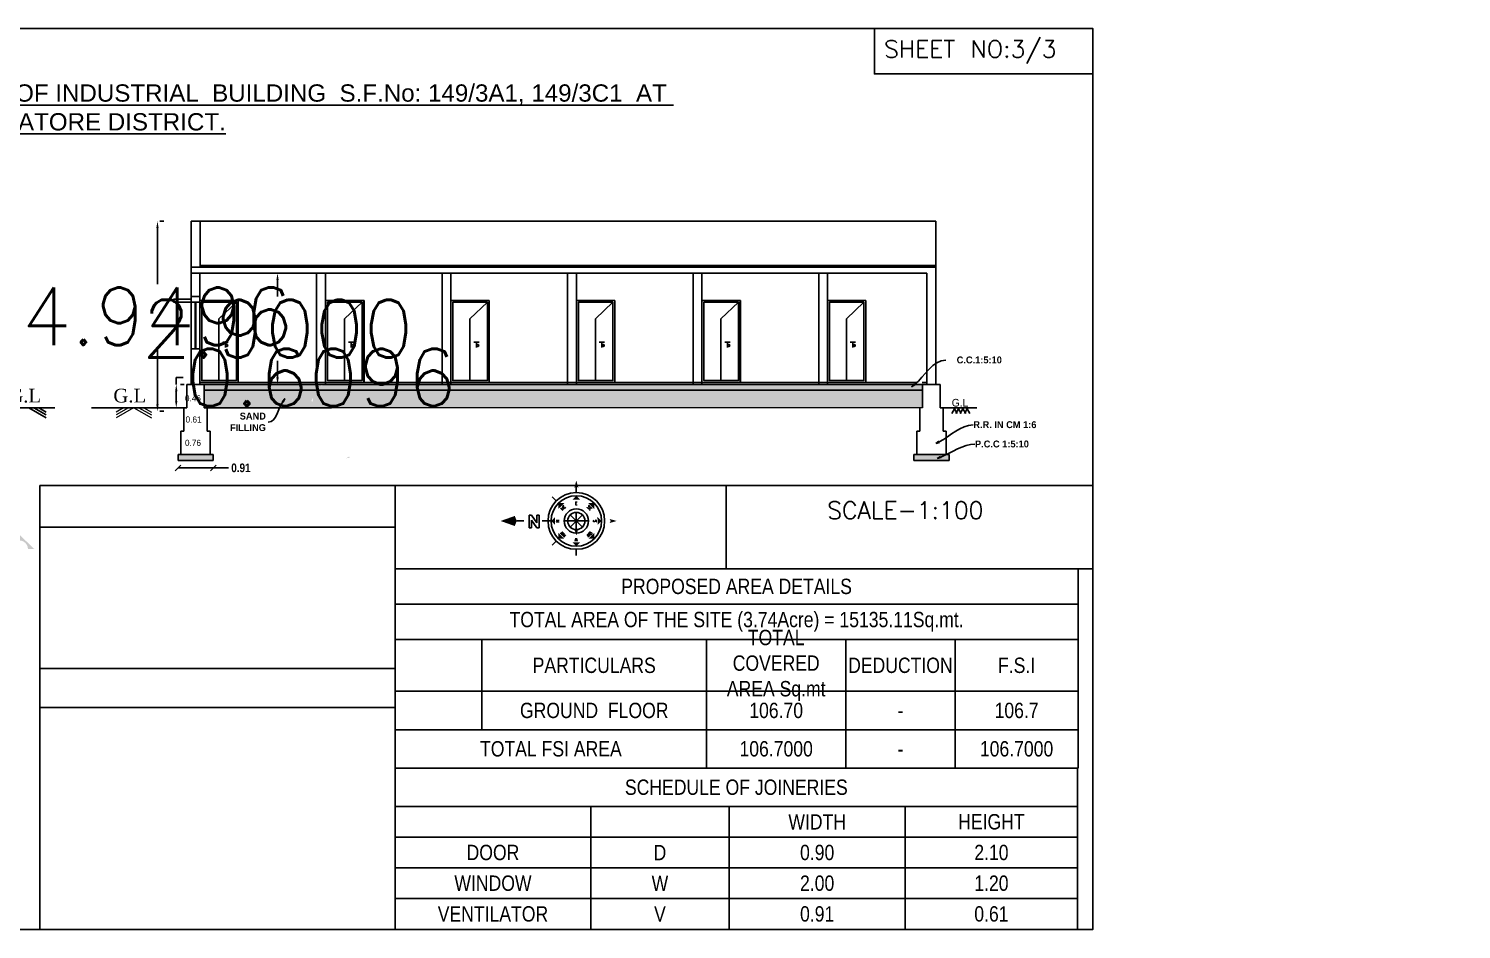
# Model space of a CAD drawing. Header units: metres. Extents: x 1422408 to 2637705, y 4160 to 80428.
# Drawn here: x 2267794.54 to 2267831.87, y 4240.27 to 4263.73 of the extents above; entities that cross this region are included whole.
import ezdxf
from ezdxf import colors
from ezdxf.entities.mleader import LeaderData, LeaderLine
from ezdxf.enums import TextEntityAlignment as Align
from ezdxf.math import Vec2, Vec3

# ---------------------------------------------------------------- set-up
doc = ezdxf.new("R2010")
doc.units = ezdxf.units.M
doc.header["$LTSCALE"] = 3.5
doc.header["$MEASUREMENT"] = 0
doc.linetypes.add('DOT2', pattern=[0.125, 0, -0.125])
doc.layers.get('0').update_dxf_attribs({"linetype": 'CONTINUOUS'})
doc.layers.get('DEFPOINTS').update_dxf_attribs({"linetype": 'CONTINUOUS'})
for name, color, linetype in [('BLK_2_FLR_0_REGULAR_ROOM', 4, 'CONTINUOUS'), ('BLK_2_HT_OF_BLDG', 5, 'CONTINUOUS'), ('BLK_2_PLINTH_HEIGHT', 7, 'CONTINUOUS')]:
    doc.layers.add(name, color=color, linetype=linetype)
doc.styles.add('civiltec', font='swissc.ttf', dxfattribs={"height": 0.23})
doc.styles.add('RomanS', font='romans.shx', dxfattribs={"width": 0.75})
doc.styles.get("Standard").update_dxf_attribs({"font": 'txt.shx', "height": 1.5})
doc.styles.add('sty', font='swissc.ttf', dxfattribs={"height": 10})
doc.styles.add('Stylus BT', font='stylu.ttf', dxfattribs={"height": 4})
doc.styles.add('sunahari', font='ARIALNB.TTF', dxfattribs={"height": 0.25})
doc.dimstyles.new('CIVIL Mt.', dxfattribs={"dimscale": 0, "dimtxt": 0.25, "dimasz": 0.15, "dimexe": 0.18, "dimexo": 0.0625, "dimgap": 0.1, "dimtad": 0, "dimzin": 0, "dimdsep": 46, "dimtxsty": 'sunahari', "dimblk": 'OBLIQUE', "dimcen": 0.09, "dimse1": 1, "dimse2": 1, "dimclrd": 253, "dimclrt": 4, "dimadec": 0, "dimazin": 0, "dimtfac": 1, "dimtofl": 0, "dimtmove": 1, "dimatfit": 3, "dimfxl": 0, "dimfrac": 2, "dimtolj": 1, "dimtzin": 0, "dimarcsym": 0})
doc.dimstyles.get("Standard").update_dxf_attribs({"dimtxt": 0.18, "dimasz": 0.18, "dimexe": 0.18, "dimexo": 0.0625, "dimgap": 0.09, "dimtad": 0, "dimtih": 1, "dimtoh": 1, "dimdec": 4, "dimzin": 0, "dimdsep": 46, "dimtxsty": 'Standard', "dimcen": 0.09, "dimadec": 0, "dimazin": 0, "dimtfac": 1, "dimtdec": 4, "dimtofl": 0, "dimtmove": 0, "dimatfit": 3, "dimfxl": 0, "dimtolj": 1, "dimtzin": 0, "dimarcsym": 0})

# ---------------------------------------------------------------- blocks, each defined once
blk = doc.blocks.new('*D663')
at = {"layer": 'BLK_2_HT_OF_BLDG', "color": 0, "linetype": 'DOT2', "lineweight": -2, "ltscale": 400}
for p, q in [((2267797.963, 4258.718), (2267798.08, 4258.718)), ((2267797.963, 4253.768), (2267798.08, 4253.768))]:
    blk.add_line(p, q, dxfattribs=at)
at = {"layer": 'BLK_2_HT_OF_BLDG', "color": 0, "linetype": 'Continuous', "lineweight": -2, "ltscale": 400}
for p, q in [((2267797.9, 4258.538), (2267797.9, 4257.083)), ((2267797.9, 4253.948), (2267797.9, 4255.403))]:
    blk.add_line(p, q, dxfattribs=at)
at = {"layer": 'BLK_2_HT_OF_BLDG', "color": 0, "ltscale": 400}
for points in [[(2267797.87, 4258.538), (2267797.93, 4258.538), (2267797.9, 4258.718)], [(2267797.87, 4253.948), (2267797.93, 4253.948), (2267797.9, 4253.768)]]:
    blk.add_solid(points, dxfattribs=at)
at = {"layer": 'DEFPOINTS', "color": 0, "ltscale": 400}
for p in [(2267797.9, 4258.718), (2267797.9, 4253.768, 0.081), (2267797.9, 4253.768)]:
    blk.add_point(p, dxfattribs=at)
at = {"layer": 'BLK_2_HT_OF_BLDG', "color": 0, "ltscale": 400, "insert": (2267797.9, 4256.243), "char_height": 1.5, "attachment_point": 5}
blk.add_mtext('\\A1;4.9496', dxfattribs=at)
blk = doc.blocks.new('_ClosedBlank')
at = {"color": 0, "linetype": 'ByBlock', "lineweight": -2}
for p, q in [((-1, 0.17), (0, 0)), ((-1, 0.17), (-1, -0.17)), ((0, 0), (-1, -0.17))]:
    blk.add_line(p, q, dxfattribs=at)
blk = doc.blocks.new('_Oblique')
at = {"color": 0, "linetype": 'ByBlock', "lineweight": -2}
blk.add_line((-0.5, -0.5), (0.5, 0.5), dxfattribs=at)
blk = doc.blocks.new('*D1066')
at = {"color": 253, "lineweight": -2, "ltscale": 0.25}
for p in [(2267798.437, 4252.293), (2267799.749, 4252.293)]:
    blk.add_line(p, (2267799.355, 4252.293), dxfattribs=at)
at = {"layer": 'DEFPOINTS', "color": 0, "ltscale": 0.25}
for p in [(2267798.437, 4252.489), (2267799.355, 4252.489), (2267799.355, 4252.293)]:
    blk.add_point(p, dxfattribs=at)
at = {"color": 253, "lineweight": -2, "ltscale": 0.25, "xscale": 0.15, "yscale": 0.15, "zscale": 0.15, "rotation": 180}
blk.add_blockref('_Oblique', (2267798.437, 4252.293), dxfattribs=at)
at = {"color": 253, "lineweight": -2, "ltscale": 0.25, "xscale": 0.15, "yscale": 0.15, "zscale": 0.15}
blk.add_blockref('_Oblique', (2267799.355, 4252.293), dxfattribs=at)
at = {"color": 4, "lineweight": 25, "ltscale": 0.25, "insert": (2267800.074, 4252.293), "char_height": 0.25, "attachment_point": 5, "style": 'sunahari'}
blk.add_mtext('\\A1;{\\H0.9x;0.91}', dxfattribs=at)
blk = doc.blocks.new('*T1086')
at = {"color": 0, "linetype": 'ByBlock', "lineweight": -2, "ltscale": 400}
for p, q in [((0, 0), (17.778, 0)), ((0, 0), (0, -4.2)), ((17.778, 0), (17.778, -4.2)), ((0, -1), (17.778, -1)), ((5.099, -1), (5.099, -4.2)), ((8.7, -1), (8.7, -4.2)), ((13.291, -1), (13.291, -4.2)), ((0, -1.8), (17.778, -1.8)), ((0, -2.6), (17.778, -2.6)), ((0, -3.4), (17.778, -3.4)), ((0, -4.2), (17.778, -4.2))]:
    blk.add_line(p, q, dxfattribs=at)
at = {"color": 0, "lineweight": 25, "ltscale": 400, "char_height": 0.4, "attachment_point": 5, "style": 'civiltec'}
for s, insert, width in [('SCHEDULE OF JOINERIES', (8.889, -0.5), 17.69634), ('WIDTH', (10.995, -1.4), 4.50859), ('HEIGHT', (15.534, -1.4), 4.40573), ('DOOR', (2.549, -2.2), 5.01679), ('D', (6.899, -2.2), 3.5191), ('0.90', (10.995, -2.2), 4.50859), ('2.10', (15.534, -2.2), 4.40573), ('WINDOW', (2.549, -3), 5.01679), ('W', (6.899, -3), 3.5191), ('2.00', (10.995, -3), 4.50859), ('1.20', (15.534, -3), 4.40573), ('VENTILATOR', (2.549, -3.8), 5.01679), ('V', (6.899, -3.8), 3.5191), ('0.91', (10.995, -3.8), 4.50859), ('0.61', (15.534, -3.8), 4.40573)]:
    blk.add_mtext(s, dxfattribs=dict(at, insert=insert, width=width))
blk = doc.blocks.new('*T1087')
at = {"color": 0, "linetype": 'ByBlock', "lineweight": -2, "ltscale": 400}
for p, q in [((0, 0), (17.793, 0)), ((0, 0), (0, -5.192)), ((17.793, 0), (17.793, -5.192)), ((0, -0.921), (17.793, -0.921)), ((0, -1.842), (17.793, -1.842)), ((2.258, -1.842), (2.258, -4.192)), ((8.115, -1.842), (8.115, -5.192)), ((11.739, -1.842), (11.739, -5.192)), ((14.587, -1.842), (14.587, -5.192)), ((0, -3.192), (17.793, -3.192)), ((0, -4.192), (17.793, -4.192)), ((0, -5.192), (17.793, -5.192))]:
    blk.add_line(p, q, dxfattribs=at)
at = {"color": 0, "lineweight": 25, "ltscale": 400, "char_height": 0.4, "attachment_point": 5, "style": 'civiltec'}
for s, insert, width in [('PROPOSED AREA DETAILS', (8.896, -0.461), 17.70022), ('TOTAL AREA OF THE SITE (3.74Acre) = 15135.11Sq.mt.', (8.896, -1.382), 17.70022), ('TOTAL COVERED AREA Sq.mt', (9.927, -2.517), 3.53111), ('PARTICULARS ', (5.187, -2.517), 5.76479), ('DEDUCTION', (13.163, -2.517), 2.75636), ('F.S.I', (16.19, -2.517), 3.11287), ('GROUND  FLOOR        ', (5.187, -3.692), 5.76479), ('106.70', (9.927, -3.692), 3.53111), ('-', (13.163, -3.692), 2.75636), ('106.7', (16.19, -3.692), 3.11287), ('TOTAL FSI AREA ', (4.058, -4.692), 8.02282), ('106.7000', (9.927, -4.692), 3.53111), ('-', (13.163, -4.692), 2.75636), ('106.7000', (16.19, -4.692), 3.11287)]:
    blk.add_mtext(s, dxfattribs=dict(at, insert=insert, width=width))
blk = doc.blocks.new('DSFGDF')
at = {"color": 7}
for p, q in [((-1713.006, 14843.077), (-1712.675, 14843.077)), ((-1713.006, 14843.011), (-1713.006, 14843.077)), ((-1712.675, 14843.077), (-1712.675, 14843.011)), ((-1713.006, 14842.878), (-1712.807, 14843.011)), ((-1712.807, 14843.011), (-1713.006, 14843.011)), ((-1713.006, 14842.812), (-1713.006, 14842.878)), ((-1712.675, 14842.812), (-1713.006, 14842.812)), ((-1712.675, 14843.011), (-1712.874, 14842.878)), ((-1712.874, 14842.878), (-1712.675, 14842.878)), ((-1712.675, 14842.878), (-1712.675, 14842.812))]:
    blk.add_line(p, q, dxfattribs=at)
blk = doc.blocks.new('FHGGF')
at = {"color": 7}
for p, q in [((-1711.705, 14843.692), (-1711.705, 14843.848)), ((-1712.227, 14843.476), (-1712.337, 14843.586)), ((-1711.863, 14842.796), (-1711.547, 14843.111)), ((-1711.863, 14843.111), (-1711.547, 14842.796)), ((-1711.547, 14843.111), (-1711.863, 14842.796)), ((-1711.547, 14842.796), (-1711.863, 14843.111)), ((-1711.705, 14843.177), (-1711.705, 14842.73)), ((-1711.705, 14842.73), (-1711.705, 14843.177)), ((-1713.073, 14842.954), (-1713.257, 14842.954)), ((-1712.443, 14842.954), (-1712.599, 14842.954)), ((-1712.443, 14842.954), (-1712.363, 14842.954)), ((-1711.928, 14842.954), (-1712.021, 14842.954)), ((-1711.928, 14842.954), (-1711.482, 14842.954)), ((-1711.482, 14842.954), (-1711.928, 14842.954)), ((-1711.482, 14842.954), (-1711.39, 14842.954)), ((-1712.227, 14842.432), (-1712.337, 14842.321)), ((-1711.705, 14842.215), (-1711.705, 14842.059))]:
    blk.add_line(p, q, dxfattribs=at)
for radius in [0.738, 0.657, 0.316, 0.223]:
    blk.add_circle((-1711.705, 14842.954), radius, dxfattribs=at)
for points in [[(-1711.758, 14843.821), (-1711.705, 14843.848), (-1711.705, 14844.006)], [(-1711.705, 14844.006), (-1711.653, 14843.821), (-1711.705, 14843.848)], [(-1712.17, 14843.418), (-1712.021, 14843.418), (-1712.17, 14843.27)], [(-1711.705, 14843.611), (-1711.6, 14843.506), (-1711.81, 14843.506)], [(-1711.24, 14843.418), (-1711.24, 14843.27), (-1711.389, 14843.418)], [(-1713.257, 14842.954), (-1713.309, 14843.085), (-1713.678, 14842.954)], [(-1712.363, 14842.954), (-1712.257, 14843.059), (-1712.257, 14842.848)], [(-1711.048, 14842.954), (-1711.152, 14842.847), (-1711.154, 14843.058)], [(-1713.678, 14842.954), (-1713.309, 14842.822), (-1713.257, 14842.954)], [(-1711.705, 14842.57), (-1711.758, 14842.754), (-1711.705, 14842.727)], [(-1711.653, 14842.754), (-1711.705, 14842.727), (-1711.705, 14842.57)], [(-1710.837, 14843.006), (-1710.811, 14842.954), (-1710.653, 14842.954)], [(-1710.653, 14842.954), (-1710.837, 14842.901), (-1710.811, 14842.954)], [(-1712.17, 14842.489), (-1712.17, 14842.637), (-1712.021, 14842.489)], [(-1711.705, 14842.296), (-1711.81, 14842.401), (-1711.6, 14842.401)], [(-1711.24, 14842.489), (-1711.389, 14842.489), (-1711.24, 14842.637)]]:
    blk.add_solid(points, dxfattribs=at)
at = {"color": 1, "lineweight": 25, "rotation": 270}
blk.add_blockref('DSFGDF', (-16555.747, 13130.101), dxfattribs=at)
at = {"color": 7, "style": 'RomanS'}
blk.add_text('E', height=0.0789, dxfattribs=at).set_placement((-1711.705, 14843.374), align=Align.CENTER)
for s, rotation, p in [('NE', 45, (-1712.021, 14843.269)), ('SE', 315, (-1711.39, 14843.269)), ('N', 90, (-1712.152, 14842.954)), ('NW', 135, (-1712.021, 14842.637)), ('SW', 225, (-1711.389, 14842.637)), ('S', 270.5986, (-1711.258, 14842.951)), ('W', 180, (-1711.705, 14842.506))]:
    blk.add_text(s, height=0.0789, rotation=rotation, dxfattribs=at).set_placement(p, align=Align.CENTER)
blk = doc.blocks.new('*D1129')
at = {"layer": 'BLK_2_PLINTH_HEIGHT', "color": 0, "linetype": 'DOT2', "lineweight": -2, "ltscale": 400}
for p, q in [((2267798.6, 4254.468), (2267798.21, 4254.468)), ((2267798.6, 4253.858), (2267798.21, 4253.858))]:
    blk.add_line(p, q, dxfattribs=at)
at = {"layer": 'BLK_2_PLINTH_HEIGHT', "color": 0, "linetype": 'Continuous', "lineweight": -2, "ltscale": 400}
for p, q in [((2267798.39, 4254.468), (2267798.39, 4254.648)), ((2267798.39, 4254.648), (2267798.57, 4254.648)), ((2267798.39, 4254.038), (2267798.39, 4254.288))]:
    blk.add_line(p, q, dxfattribs=at)
at = {"layer": 'BLK_2_PLINTH_HEIGHT', "color": 0, "ltscale": 400}
for points in [[(2267798.36, 4254.288), (2267798.42, 4254.288), (2267798.39, 4254.468)], [(2267798.36, 4254.038), (2267798.42, 4254.038), (2267798.39, 4253.858)]]:
    blk.add_solid(points, dxfattribs=at)
at = {"layer": 'DEFPOINTS', "color": 0, "ltscale": 400}
for p in [(2267798.39, 4254.468), (2267798.663, 4254.468), (2267798.663, 4253.858)]:
    blk.add_point(p, dxfattribs=at)
at = {"layer": 'BLK_2_PLINTH_HEIGHT', "color": 0, "ltscale": 400, "insert": (2267802.16, 4254.648), "char_height": 1.5, "attachment_point": 5}
blk.add_mtext('\\A1;0.6096', dxfattribs=at)
blk = doc.blocks.new('*D1138')
at = {"layer": 'BLK_2_FLR_0_REGULAR_ROOM', "color": 0, "linetype": 'Continuous', "lineweight": -2, "ltscale": 400}
for p, q in [((2267801.028, 4257.188), (2267801.028, 4256.758)), ((2267801.028, 4254.648), (2267801.028, 4255.078))]:
    blk.add_line(p, q, dxfattribs=at)
at = {"layer": 'BLK_2_FLR_0_REGULAR_ROOM', "color": 0, "linetype": 'DOT2', "lineweight": -2, "ltscale": 400}
for p, q in [((2267801.09, 4257.368), (2267801.208, 4257.368)), ((2267801.09, 4254.468), (2267801.208, 4254.468))]:
    blk.add_line(p, q, dxfattribs=at)
at = {"layer": 'BLK_2_FLR_0_REGULAR_ROOM', "color": 0, "ltscale": 400}
for points in [[(2267800.998, 4257.188), (2267801.058, 4257.188), (2267801.028, 4257.368)], [(2267800.998, 4254.648), (2267801.058, 4254.648), (2267801.028, 4254.468)]]:
    blk.add_solid(points, dxfattribs=at)
at = {"layer": 'DEFPOINTS', "color": 0, "ltscale": 400}
for p in [(2267801.028, 4257.368), (2267801.028, 4254.468), (2267801.028, 4254.468)]:
    blk.add_point(p, dxfattribs=at)
at = {"layer": 'BLK_2_FLR_0_REGULAR_ROOM', "color": 0, "ltscale": 400, "insert": (2267801.028, 4255.918), "char_height": 1.5, "attachment_point": 5}
blk.add_mtext('\\A1;2.9000', dxfattribs=at)

msp = doc.modelspace()

# ---------------------------------------------------------------- hatches: boundary and pattern name
at = {"lineweight": 25, "ltscale": 0.25}
h = msp.add_hatch(dxfattribs=at)
h.set_pattern_fill('AR-CONC', scale=0.002, style=0)
h.set_pattern_definition([(50, (2279545.9345, 3534.14185), (0.364369338, -0.031878171), [0.0381, -0.4191]), (355, (2279545.9345, 3534.14185), (-0.070486843, 0.38211369), [0.03048, -0.335281168]), (100.4514447, (2279545.96487, 3534.1392), (0.293882494, 0.350235504), [0.032380018, -0.356180489]), (46.1842, (2279545.9345, 3534.24345), (0.542158082, -0.084084656), [0.05715, -0.62865]), (96.6355576, (2279545.9797, 3534.23644), (0.474808268, 0.49485225), [0.048570046, -0.534271216]), (351.184151, (2279545.9345, 3534.24345), (0.474808268, 0.49485225), [0.045719934, -0.502919464]), (21, (2279545.9853, 3534.21805), (0.3032287825, -0.204530396), [0.0381, -0.4191]), (326, (2279545.9853, 3534.21805), (0.123604057, 0.368375932), [0.03048, -0.33528]), (71.451445, (2279546.01057, 3534.201), (0.426832839, 0.163845538), [0.032380018, -0.356179875]), (37.5, (2279545.9345, 3534.14185), (0.0061772065, 0.1691100777), [0, -0.331216, 0, -0.34036, 0, -0.33655]), (7.5, (2279545.9345, 3534.14185), (0.133639325, 0.2003611496), [0, -0.194056, 0, -0.323596, 0, -0.12827]), (327.5, (2279545.82122, 3534.14185), (0.2711811903, -0.011457488), [0, -0.127, 0, -0.39624, 0, -0.52578]), (317.5, (2279545.77042, 3534.14185), (0.296258363, 0.050852982), [0, -0.1651, 0, -0.263144, 0, -0.37338])])
h.paths.add_polyline_path([(2267817.83259, 4254.46789), (2267802.22334, 4254.46789), (2267802.23281, 4254.45566), (2267802.14355, 4254.4076), (2267802.19932, 4254.46789), (2267800.16259, 4254.46789), (2267800.16259, 4254.31789), (2267801.84083, 4254.31789), (2267817.83259, 4254.31789)])
h.paths.add_polyline_path([(2267800.16259, 4254.46789), (2267799.11979, 4254.46789), (2267799.11979, 4254.31789), (2267800.16259, 4254.31789)])
h = msp.add_hatch(dxfattribs=at)
h.set_pattern_fill('AR-SAND', scale=0.003, style=0)
h.set_pattern_definition([(37.5, (2279545.9345, 3534.14185), (-0.0048000939, 0.1468239712), [0, -0.115824, 0, -0.12954, 0, -0.123825]), (7.5, (2279545.9345, 3534.14185), (0.134856985, 0.2150475302), [0, -0.062484, 0, -0.104394, 0, -0.040005]), (327.5, (2279545.84078, 3534.14185), (0.2372977111, 0.0004311554), [0, -0.0381, 0, -0.13716, 0, -0.17907]), (317.5, (2279545.84078, 3534.14185), (0.2290669357, 0.066878797), [0, -0.01905, 0, -0.089916, 0, -0.10287])])
h.paths.add_polyline_path([(2267800.16259, 4254.31789), (2267799.11979, 4254.31789), (2267799.11979, 4253.85829), (2267799.19868, 4253.85829), (2267800.16259, 4253.85836)])
edge = h.paths.add_edge_path()
edge.add_spline(control_points=[(2267801.9278, 4254.02376), (2267801.9213, 4253.97547), (2267801.92198, 4253.91896), (2267801.92618, 4253.85843)], knot_values=[0, 0, 0, 0, 0.14619411, 0.14619411, 0.14619411, 0.14619411], degree=3, periodic=0)
edge.add_line((2267801.92618, 4253.85843), (2267817.83259, 4253.85854))
edge.add_line((2267817.83259, 4253.85854), (2267817.83259, 4254.31789))
edge.add_line((2267817.83259, 4254.31789), (2267801.74979, 4254.31789))
edge.add_line((2267801.74979, 4254.31789), (2267800.16259, 4254.318))
edge.add_line((2267800.16259, 4254.318), (2267800.16259, 4253.85825))
edge.add_line((2267800.16259, 4253.85825), (2267801.92618, 4253.85843))
edge.add_spline(control_points=[(2267801.92618, 4253.85843), (2267801.92198, 4253.91896), (2267801.9213, 4253.97547), (2267801.9278, 4254.02376)], knot_values=[0, 0, 0, 0, 0.14619411, 0.14619411, 0.14619411, 0.14619411], degree=3, periodic=0)
edge.add_line((2267801.9278, 4254.02376), (2267801.91128, 4254.02598))
edge.add_line((2267801.91128, 4254.02598), (2267801.94113, 4254.12287))
edge.add_line((2267801.94113, 4254.12287), (2267801.94431, 4254.02154))
edge.add_line((2267801.94431, 4254.02154), (2267801.9278, 4254.02376))
h.paths.add_polyline_path([(2267799.11979, 4253.96185), (2267799.10688, 4253.96588), (2267799.10688, 4254.21835), (2267799.11979, 4254.21432)])
h = msp.add_hatch(dxfattribs=at)
h.set_pattern_fill('AR-CONC', scale=0.002, style=0)
h.set_pattern_definition([(50, (2279595.973, 3492.19497), (0.364369338, -0.031878171), [0.0381, -0.4191]), (355, (2279595.973, 3492.19497), (-0.070486843, 0.38211369), [0.03048, -0.335281168]), (100.4514447, (2279596.00336, 3492.1923), (0.293882494, 0.350235504), [0.032380018, -0.356180489]), (46.1842, (2279595.973, 3492.29657), (0.542158082, -0.084084656), [0.05715, -0.62865]), (96.6355576, (2279596.0182, 3492.28956), (0.474808268, 0.49485225), [0.048570046, -0.534271216]), (351.184151, (2279595.973, 3492.29657), (0.474808268, 0.49485225), [0.045719934, -0.502919464]), (21, (2279596.0238, 3492.27117), (0.3032287825, -0.204530396), [0.0381, -0.4191]), (326, (2279596.0238, 3492.27117), (0.123604057, 0.368375932), [0.03048, -0.33528]), (71.451445, (2279596.04906, 3492.25412), (0.426832839, 0.163845538), [0.032380018, -0.356179875]), (37.5, (2279595.973, 3492.19497), (0.0061772065, 0.1691100777), [0, -0.331216, 0, -0.34036, 0, -0.33655]), (7.5, (2279595.973, 3492.19497), (0.133639325, 0.2003611496), [0, -0.194056, 0, -0.323596, 0, -0.12827]), (327.5, (2279595.85971, 3492.19497), (0.2711811903, -0.011457488), [0, -0.127, 0, -0.39624, 0, -0.52578]), (317.5, (2279595.8089, 3492.19497), (0.296258363, 0.050852982), [0, -0.1651, 0, -0.263144, 0, -0.37338])])
h.paths.add_polyline_path([(2267799.35506, 4252.64104), (2267798.43668, 4252.64104), (2267798.43668, 4252.48864), (2267799.35506, 4252.48864)])
edge = h.paths.add_edge_path()
edge.add_spline(control_points=[(2267802.90449, 4252.57622), (2267802.95501, 4252.59522), (2267803.00494, 4252.61747), (2267803.05458, 4252.64129)], knot_values=[0, 0, 0, 0, 0.16192456, 0.16192456, 0.16192456, 0.16192456], degree=3, periodic=0)
edge.add_line((2267803.05458, 4252.64129), (2267817.60212, 4252.64129))
edge.add_line((2267817.60212, 4252.64129), (2267817.60212, 4252.48889))
edge.add_line((2267817.60212, 4252.48889), (2267818.5205, 4252.48889))
edge.add_line((2267818.5205, 4252.48889), (2267818.5205, 4252.64129))
edge.add_line((2267818.5205, 4252.64129), (2267803.05458, 4252.64129))
edge.add_spline(control_points=[(2267803.05458, 4252.64129), (2267803.00494, 4252.61747), (2267802.95501, 4252.59522), (2267802.90449, 4252.57622)], knot_values=[0, 0, 0, 0, 0.16192456, 0.16192456, 0.16192456, 0.16192456], degree=3, periodic=0)
edge.add_line((2267802.90449, 4252.57622), (2267802.91036, 4252.56062))
edge.add_line((2267802.91036, 4252.56062), (2267802.8109, 4252.541))
edge.add_line((2267802.8109, 4252.541), (2267802.89862, 4252.59182))
edge.add_line((2267802.89862, 4252.59182), (2267802.90449, 4252.57622))
msp.add_hatch(color=251).paths.add_polyline_path([(2267793.89644, 4250.16243), (2267794.28592, 4250.56963), (2267794.69311, 4250.18015), (2267794.52812, 4250.17648, 1), (2267794.06143, 4250.1661)])

# ---------------------------------------------------------------- linework, layer by layer
at = {"color": 7, "lineweight": 25, "ltscale": 0.25}
for p, q in [((2267798.7752, 4256.60789), (2267798.7752, 4258.71789)), ((2267798.7752, 4258.71789), (2267818.1752, 4258.71789)), ((2267799.01173, 4257.51789), (2267799.01173, 4258.71789)), ((2267818.1752, 4254.46789), (2267818.1752, 4258.71789)), ((2267798.7752, 4257.51789), (2267818.1752, 4257.51789)), ((2267798.7752, 4257.51789), (2267818.1752, 4257.51789)), ((2267799.01173, 4257.56789), (2267818.1752, 4257.56789)), ((2267800.5052, 4257.56789), (2267818.1752, 4257.56789)), ((2267801.53021, 4257.56789), (2267801.57809, 4257.56789)), ((2267801.53021, 4257.56789), (2267802.34021, 4257.56789)), ((2267802.33809, 4257.51789), (2267801.57809, 4257.51789)), ((2267801.62709, 4257.56789), (2267802.28909, 4257.56789)), ((2267817.73809, 4257.56789), (2267817.74021, 4257.56789)), ((2267817.79021, 4257.56789), (2267817.9452, 4257.56789)), ((2267817.79021, 4257.56789), (2267817.9452, 4257.56789)), ((2267798.7752, 4257.36789), (2267817.9452, 4257.36789)), ((2267799.0052, 4254.46789), (2267799.0052, 4257.36789)), ((2267802.0452, 4254.46789), (2267802.0452, 4257.36789)), ((2267802.2752, 4254.46789), (2267802.2752, 4257.36789)), ((2267805.3152, 4254.46789), (2267805.3152, 4257.36789)), ((2267805.5452, 4254.46789), (2267805.5452, 4257.36789)), ((2267808.5852, 4254.46789), (2267808.5852, 4257.36789)), ((2267808.8152, 4254.46789), (2267808.8152, 4257.36789)), ((2267811.8552, 4254.46789), (2267811.8552, 4257.36789)), ((2267812.0852, 4254.46789), (2267812.0852, 4257.36789)), ((2267815.1252, 4254.46789), (2267815.1252, 4257.36789)), ((2267815.3552, 4254.46789), (2267815.3552, 4257.36789)), ((2267817.9452, 4254.46789), (2267817.9452, 4257.36789)), ((2267798.3194, 4256.68409), (2267798.3194, 4256.60789)), ((2267798.7752, 4254.46789), (2267798.7752, 4256.60789)), ((2267798.8809, 4256.60789), (2267798.8809, 4255.39289)), ((2267798.9009, 4256.60789), (2267798.9009, 4255.39289)), ((2267799.00618, 4256.65789), (2267799.00618, 4254.51789)), ((2267799.00618, 4256.65789), (2267800.00618, 4256.65789)), ((2267800.00618, 4256.65789), (2267800.00618, 4254.51789)), ((2267802.28086, 4256.65789), (2267803.28086, 4256.65789)), ((2267803.28086, 4256.65789), (2267803.28086, 4254.51789)), ((2267805.5452, 4256.65789), (2267806.5452, 4256.65789)), ((2267806.5452, 4256.65789), (2267806.5452, 4254.51789)), ((2267808.8152, 4256.65789), (2267809.8152, 4256.65789)), ((2267809.8152, 4256.65789), (2267809.8152, 4254.51789)), ((2267812.0852, 4256.65789), (2267813.0852, 4256.65789)), ((2267813.0852, 4256.65789), (2267813.0852, 4254.51789)), ((2267815.3552, 4256.65789), (2267816.3552, 4256.65789)), ((2267816.3552, 4256.65789), (2267816.3552, 4254.51789)), ((2267799.73938, 4255.56872), (2267799.59877, 4255.56872)), ((2267799.66907, 4255.56872), (2267799.66907, 4255.42709)), ((2267803.01405, 4255.56872), (2267802.87344, 4255.56872)), ((2267802.94374, 4255.56872), (2267802.94374, 4255.42709)), ((2267806.27839, 4255.56872), (2267806.13778, 4255.56872)), ((2267806.20808, 4255.56872), (2267806.20808, 4255.42709)), ((2267809.54839, 4255.56872), (2267809.40778, 4255.56872)), ((2267809.47808, 4255.56872), (2267809.47808, 4255.42709)), ((2267812.81839, 4255.56872), (2267812.67778, 4255.56872)), ((2267812.74808, 4255.56872), (2267812.74808, 4255.42709)), ((2267816.08839, 4255.56872), (2267815.94778, 4255.56872)), ((2267816.01808, 4255.56872), (2267816.01808, 4255.42709)), ((2267798.66259, 4254.46789), (2267818.28979, 4254.46789)), ((2267799.0052, 4254.51789), (2267817.68086, 4254.51789)), ((2267799.0052, 4254.51789), (2267802.28086, 4254.51789)), ((2267801.5621, 4254.51789), (2267802.3721, 4254.51789)), ((2267801.6352, 4254.51789), (2267817.68086, 4254.51789)), ((2267817.8221, 4254.51789), (2267817.9452, 4254.51789)), ((2267817.8221, 4254.51789), (2267817.9452, 4254.51789)), ((2267799.11979, 4254.31789), (2267817.83259, 4254.31789)), ((2267800.61979, 4254.31789), (2267817.83259, 4254.31789)), ((2267801.74979, 4254.31789), (2267802.43259, 4254.31789)), ((2267795.22438, 4253.85829), (2267793.78108, 4253.85829)), ((2267794.55077, 4253.85829), (2267795.00432, 4253.59643)), ((2267794.68036, 4253.85829), (2267795.00432, 4253.67125)), ((2267794.80994, 4253.85829), (2267795.00432, 4253.74606)), ((2267798.58908, 4253.85829), (2267796.18009, 4253.85829)), ((2267798.66259, 4253.85829), (2267798.58908, 4253.85829)), ((2267799.11979, 4253.85779), (2267817.83259, 4253.86202)), ((2267799.11979, 4253.85829), (2267799.19868, 4253.85829)), ((2267799.19868, 4253.85781), (2267802.43259, 4253.85854)), ((2267801.74979, 4253.85797), (2267802.35908, 4253.85811)), ((2267818.28979, 4253.85823), (2267818.36868, 4253.85825)), ((2267819.24218, 4253.85823), (2267818.28979, 4253.85823)), ((2267818.5205, 4252.64129), (2267818.5205, 4252.48889))]:
    msp.add_line(p, q, dxfattribs=at)
at = {"color": 7, "ltscale": 0.25}
for p, q in [((2267799.0052, 4256.7613), (2267798.7752, 4256.7613)), ((2267799.0052, 4256.7613), (2267799.0052, 4256.60789)), ((2267798.3194, 4256.68409), (2267798.7752, 4256.68409)), ((2267798.7766, 4256.60789), (2267798.3194, 4256.60789)), ((2267799.0052, 4256.60789), (2267798.7766, 4256.60789)), ((2267799.0052, 4255.39289), (2267798.7752, 4255.39289)), ((2267798.66259, 4254.46789), (2267798.66259, 4253.85829)), ((2267799.11979, 4254.46789), (2267798.66259, 4254.46789)), ((2267799.11979, 4254.46789), (2267799.11979, 4253.85779)), ((2267817.83259, 4254.46789), (2267817.83259, 4253.85829)), ((2267818.28979, 4254.46789), (2267818.28979, 4253.85789)), ((2267798.58908, 4253.85829), (2267798.58908, 4253.25064)), ((2267799.19868, 4253.85829), (2267799.19868, 4253.25064)), ((2267817.75908, 4253.85829), (2267817.75908, 4253.25064)), ((2267818.36868, 4253.85829), (2267818.36868, 4253.25064)), ((2267798.51288, 4253.25064), (2267798.58908, 4253.25064)), ((2267798.51288, 4253.25064), (2267798.51288, 4252.64104)), ((2267799.19868, 4253.25064), (2267799.27488, 4253.25064)), ((2267799.27488, 4253.25064), (2267799.27488, 4252.64104)), ((2267817.68288, 4253.25064), (2267817.75908, 4253.25064)), ((2267817.68288, 4253.25064), (2267817.68288, 4252.64104)), ((2267818.36868, 4253.25064), (2267818.44488, 4253.25064)), ((2267818.44488, 4253.25064), (2267818.44488, 4252.64104)), ((2267798.43668, 4252.64104), (2267799.35506, 4252.64104)), ((2267798.43668, 4252.64104), (2267798.43668, 4252.48864)), ((2267799.35506, 4252.64104), (2267799.35506, 4252.48864)), ((2267817.60212, 4252.64129), (2267818.5205, 4252.64129)), ((2267817.60212, 4252.64129), (2267817.60212, 4252.48889)), ((2267799.35506, 4252.48864), (2267798.43668, 4252.48864)), ((2267818.5205, 4252.48889), (2267817.60212, 4252.48889))]:
    msp.add_line(p, q, dxfattribs=at)
at = {"color": 0, "lineweight": 20}
for p, q in [((2267797.27606, 4253.85829), (2267796.82252, 4253.59643)), ((2267797.27606, 4253.85829), (2267796.82252, 4253.59643)), ((2267797.14648, 4253.85829), (2267796.82252, 4253.67125)), ((2267797.01689, 4253.85829), (2267796.82252, 4253.74606)), ((2267797.28877, 4253.85829), (2267797.74232, 4253.59643)), ((2267797.41836, 4253.85829), (2267797.74232, 4253.67125)), ((2267797.54794, 4253.85829), (2267797.74232, 4253.74606))]:
    msp.add_line(p, q, dxfattribs=at)
at = {"color": 7}
for p, q in [((2267818.66178, 4253.83259), (2267818.59135, 4253.71061)), ((2267818.66543, 4253.83259), (2267818.73585, 4253.71061)), ((2267818.76822, 4253.83259), (2267818.6978, 4253.71061)), ((2267818.76822, 4253.83259), (2267818.83865, 4253.71061)), ((2267818.88489, 4253.83259), (2267818.81447, 4253.71061)), ((2267818.88489, 4253.83259), (2267818.95532, 4253.71061)), ((2267818.99406, 4253.83259), (2267818.92364, 4253.71061)), ((2267818.99406, 4253.83259), (2267819.06449, 4253.71061))]:
    msp.add_line(p, q, dxfattribs=at)
at = {"color": 0, "lineweight": 25, "ltscale": 0.25}
msp.add_line((2267812.71123, 4251.83114), (2267812.71123, 4249.66489), dxfattribs=at)
at = {"color": 1, "lineweight": 25, "ltscale": 25}
for points in [[(2267770.85656, 4263.73491), (2267822.27167, 4263.73491), (2267822.27167, 4240.27261), (2267770.85656, 4240.27261)], [(2267822.27167, 4263.73491), (2267816.57909, 4263.73491), (2267816.57909, 4262.55781), (2267822.27167, 4262.55781)], [(2267804.09105, 4251.83114), (2267794.83929, 4251.83114), (2267794.83929, 4240.27261), (2267804.09105, 4240.27261)], [(2267794.83929, 4251.83114), (2267804.09105, 4251.83114), (2267804.09105, 4247.06875), (2267794.83929, 4247.06875)], [(2267794.83929, 4251.83114), (2267804.09105, 4251.83114), (2267804.09105, 4250.74801), (2267794.83929, 4250.74801)], [(2267804.09105, 4249.66489), (2267822.27167, 4249.66489), (2267822.27167, 4251.83114), (2267804.09105, 4251.83114)], [(2267794.83929, 4247.06875), (2267804.09105, 4247.06875), (2267804.09105, 4246.05188), (2267794.83929, 4246.05188)]]:
    msp.add_lwpolyline(points, close=True, dxfattribs=at)
at = {"color": 7, "lineweight": 25, "ltscale": 0.25}
for points in [[(2267800.0052, 4256.65789), (2267799.0052, 4256.65789), (2267799.0052, 4254.51789), (2267800.0052, 4254.51789)], [(2267799.9552, 4256.60789), (2267799.0552, 4256.60789), (2267799.0552, 4254.56789), (2267799.9552, 4254.56789)], [(2267803.27987, 4256.65789), (2267802.27987, 4256.65789), (2267802.27987, 4254.51789), (2267803.27987, 4254.51789)], [(2267803.22987, 4256.60789), (2267802.32987, 4256.60789), (2267802.32987, 4254.56789), (2267803.22987, 4254.56789)], [(2267806.54421, 4256.65789), (2267805.54421, 4256.65789), (2267805.54421, 4254.51789), (2267806.54421, 4254.51789)], [(2267806.49421, 4256.60789), (2267805.59421, 4256.60789), (2267805.59421, 4254.56789), (2267806.49421, 4254.56789)], [(2267809.81421, 4256.65789), (2267808.81421, 4256.65789), (2267808.81421, 4254.51789), (2267809.81421, 4254.51789)], [(2267809.76421, 4256.60789), (2267808.86421, 4256.60789), (2267808.86421, 4254.56789), (2267809.76421, 4254.56789)], [(2267813.08421, 4256.65789), (2267812.08421, 4256.65789), (2267812.08421, 4254.51789), (2267813.08421, 4254.51789)], [(2267813.03421, 4256.60789), (2267812.13421, 4256.60789), (2267812.13421, 4254.56789), (2267813.03421, 4254.56789)], [(2267816.35421, 4256.65789), (2267815.35421, 4256.65789), (2267815.35421, 4254.51789), (2267816.35421, 4254.51789)], [(2267816.30421, 4256.60789), (2267815.40421, 4256.60789), (2267815.40421, 4254.56789), (2267816.30421, 4254.56789)]]:
    msp.add_lwpolyline(points, close=True, dxfattribs=at)
for points in [[(2267799.9552, 4256.60789), (2267799.49939, 4256.17561), (2267799.49939, 4254.56789)], [(2267803.22987, 4256.60789), (2267802.77406, 4256.17561), (2267802.77406, 4254.56789)], [(2267806.49421, 4256.60789), (2267806.0384, 4256.17561), (2267806.0384, 4254.56789)], [(2267809.76421, 4256.60789), (2267809.3084, 4256.17561), (2267809.3084, 4254.56789)], [(2267813.03421, 4256.60789), (2267812.5784, 4256.17561), (2267812.5784, 4254.56789)], [(2267816.30421, 4256.60789), (2267815.8484, 4256.17561), (2267815.8484, 4254.56789)], [(2267773.98525, 4253.85829), (2267794.80994, 4253.85829)]]:
    msp.add_lwpolyline(points, dxfattribs=at)
for centre in [(2267799.70695, 4255.48122), (2267802.98162, 4255.48122), (2267806.24596, 4255.48122), (2267809.51596, 4255.48122), (2267812.78596, 4255.48122), (2267816.05596, 4255.48122)]:
    msp.add_circle(centre, 0.0239, dxfattribs=at)

# ---------------------------------------------------------------- block references
at = {"color": 1, "lineweight": 25}
msp.add_blockref('FHGGF', (2269520.51692, -10592.04371), dxfattribs=at)
for name, p in [('*T1087', (2267804.09105, 4249.66489)), ('*T1086', (2267804.09105, 4244.47261))]:
    msp.add_blockref(name, p)

# ---------------------------------------------------------------- texts
at = {"color": 7, "lineweight": 25}
for s, p in [('SHEET NO:3/3', (2267816.82984, 4262.98021)), ('SCALE-1:100', (2267815.3482, 4250.96538))]:
    msp.add_text(s, height=0.45, dxfattribs=at).set_placement(p)
at = {"color": 7, "style": 'Stylus BT'}
for s, height, p in [('0.46', 0.16, (2267798.61609, 4254.0276)), ('G.L', 0.2, (2267818.59129, 4253.89053)), ('0.61', 0.16, (2267798.63298, 4253.47403)), ('0.76', 0.16, (2267798.61713, 4252.86558))]:
    msp.add_text(s, height=height, dxfattribs=at).set_placement(p)
at = {"color": 7, "lineweight": 25, "insert": (2267772.74811, 4262.28354), "char_height": 0.45, "width": 41.9872164, "attachment_point": 1}
msp.add_mtext('\\A1;{\\fSwis721 BT|b0|i0|c0|p34;\\L  PLAN SHOWING THE PROPOSED  CONSTRUCTION OF G.I  SHEET ROOF INDUSTRIAL  BUILDING  S.F.No: 149/3A1, 149/3C1  AT  VELLALAPALAYAM  VILLAGE & PANCHAYAT, POLLACHI TALUK , COIMBATORE DISTRICT. \\H1.88306x; }', dxfattribs=at)
at = {"color": 7, "lineweight": 25, "ltscale": 0.25, "insert": (2267794.44114, 4254.35432), "char_height": 0.3577, "width": 4.9645153, "attachment_point": 2}
msp.add_mtext('{\\fTimes New Roman|b0|i0|c0|p18;G.L}', dxfattribs=at)
at = {"color": 0, "lineweight": 20, "insert": (2267797.17913, 4254.35432), "char_height": 0.3577, "width": 4.9645153, "attachment_point": 2}
msp.add_mtext('{\\fTimes New Roman|b0|i0|c0|p18;G.L}', dxfattribs=at)

# ---------------------------------------------------------------- dimensions: what is measured, and where the dimension line sits
at = {"color": 4, "lineweight": 25, "ltscale": 0.25}
dim = msp.add_linear_dim(base=(2267799.35506, 4252.29306), p1=(2267798.43668, 4252.48864), p2=(2267799.35506, 4252.48864), angle=0, text='{\\H0.9x;0.91}', dimstyle='CIVIL Mt.', override={"dimscale": 1}, dxfattribs=at)
dim.commit()
dim.dimension.update_dxf_attribs({"geometry": '*D1066', "text_midpoint": (2267800.07392, 4252.3047), "dimtype": 161})
at = {"layer": 'BLK_2_FLR_0_REGULAR_ROOM', "color": 4, "ltscale": 400}
dim = msp.add_aligned_dim(p1=(2267801.02769, 4257.36789), p2=(2267801.02769, 4254.46789), distance=0, dimstyle='Standard', override={"dimfxl": 0.18}, dxfattribs=at)
dim.commit()
dim.dimension.update_dxf_attribs({"geometry": '*D1138', "text_midpoint": (2267801.02769, 4255.91789)})
at = {"layer": 'BLK_2_HT_OF_BLDG', "ltscale": 400}
dim = msp.add_aligned_dim(p1=(2267797.9001, 4258.71789), p2=(2267797.9001, 4253.76829, 0.08106), distance=0, dimstyle='Standard', override={"dimfxl": 0.18}, dxfattribs=at)
dim.commit()
dim.dimension.update_dxf_attribs({"geometry": '*D663', "text_midpoint": (2267797.9001, 4256.24309)})
at = {"layer": 'BLK_2_PLINTH_HEIGHT', "ltscale": 400}
dim = msp.add_linear_dim(base=(2267798.39012, 4254.46789), p1=(2267798.66259, 4253.85829), p2=(2267798.66259, 4254.46789), angle=90, dimstyle='Standard', override={"dimfxl": 0.18}, dxfattribs=at)
dim.commit()
dim.dimension.update_dxf_attribs({"geometry": '*D1129', "text_midpoint": (2267802.16012, 4254.64789)})

# ---------------------------------------------------------------- leaders
at = {"color": 7, "lineweight": 25}
ml = msp.add_multileader_mtext('Standard', dxfattribs=at)
ml.set_content('{\\fStylus BT|b1|i0|c0|p34;\\C7;C.C.1:5:10}', color=4, style='Stylus BT')
ml.set_leader_properties(color=253)
ml.set_arrow_properties(name='CLOSEDBLANK')
ml.build(insert=Vec2(0, 0))
ml.multileader.update_dxf_attribs({"leader_type": 2, "text_left_attachment_type": 2, "text_right_attachment_type": 2, "dogleg_length": 0.36, "arrow_head_size": 0.1})
ctx = ml.context
ctx.base_point, ctx.char_height, ctx.arrow_head_size, ctx.landing_gap_size, ctx.plane_origin = Vec3(2267818.43832, 4255.10074), 0.18, 0.1, 0.0625, Vec3(2267817.07776, 4256.23933)
ctx.left_attachment, ctx.right_attachment, ctx.text_align_type = 2, 2, 2
notes = []
notes.append((ctx, [(0, (1, 1, 0), (2267818.07832, 4255.10074), (1, 0), 0.36, [(0, [(2267817.54355, 4254.4076)], 0, [])])]))
ctx.mtext.insert, ctx.mtext.alignment, ctx.mtext.flow_direction = Vec3(2267819.89762, 4255.1953), 3, 5
ml = msp.add_multileader_mtext('Standard', dxfattribs=at)
ml.set_content('{\\fStylus BT|b1|i0|c0|p34;\\C7;SAND \\PFILLING}', color=4, style='Stylus BT')
ml.set_leader_properties(color=253)
ml.set_arrow_properties(name='CLOSEDBLANK')
ml.build(insert=Vec2(0, 0))
ml.multileader.update_dxf_attribs({"leader_type": 2, "text_left_attachment_type": 2, "text_right_attachment_type": 2, "dogleg_length": 0.36, "arrow_head_size": 0.1})
ctx = ml.context
ctx.base_point, ctx.char_height, ctx.arrow_head_size, ctx.landing_gap_size, ctx.plane_origin = Vec3(2267799.83488, 4253.48775), 0.18, 0.1, 0.0625, Vec3(2267801.20195, 4254.1438)
ctx.left_attachment, ctx.right_attachment, ctx.text_align_type = 2, 2, 2
notes.append((ctx, [(1, (1, 1, 0), (2267801.14757, 4253.48775), (-1, 0), 0.36, [(0, [(2267801.22206, 4254.09851)], 0, [])])]))
ctx.mtext.insert, ctx.mtext.alignment, ctx.mtext.flow_direction = Vec3(2267800.72507, 4253.73219), 3, 5
at = {"color": 7, "lineweight": 15}
ml = msp.add_multileader_mtext('Standard', dxfattribs=at)
ml.set_content('{\\fStylus BT|b1|i0|c0|p34;\\C7;R.R. IN CM 1:6}', color=4, style='sty')
ml.set_leader_properties(color=253)
ml.set_arrow_properties(name='CLOSEDBLANK')
ml.build(insert=Vec2(0, 0))
ml.multileader.update_dxf_attribs({"leader_type": 2, "text_left_attachment_type": 2, "text_right_attachment_type": 2, "dogleg_length": 0.36, "arrow_head_size": 0.1})
ctx = ml.context
ctx.base_point, ctx.char_height, ctx.arrow_head_size, ctx.landing_gap_size, ctx.plane_origin = Vec3(2267819.15183, 4253.41463), 0.18, 0.1, 0.0025, Vec3(2267818.21321, 4253.7843)
ctx.left_attachment, ctx.right_attachment = 2, 2
notes.append((ctx, [(0, (1, 1, 0), (2267819.13743, 4253.41463), (1, 0), 0.0144, [(0, [(2267818.17517, 4252.92921)], 0, [])])]))
ctx.mtext.insert, ctx.mtext.flow_direction = Vec3(2267819.15433, 4253.5092), 5
ml = msp.add_multileader_mtext('Standard', dxfattribs=at)
ml.set_content('{\\fStylus BT|b1|i0|c0|p34;\\C7;P.C.C 1:5:10}', color=4, style='sty')
ml.set_leader_properties(color=253)
ml.set_arrow_properties(name='CLOSEDBLANK')
ml.build(insert=Vec2(0, 0))
ml.multileader.update_dxf_attribs({"leader_type": 2, "text_left_attachment_type": 2, "text_right_attachment_type": 2, "dogleg_length": 0.36, "arrow_head_size": 0.1})
ctx = ml.context
ctx.base_point, ctx.char_height, ctx.arrow_head_size, ctx.landing_gap_size, ctx.plane_origin = Vec3(2267819.19478, 4252.91118), 0.18, 0.1, 0.0025, Vec3(2267817.65387, 4253.09737)
ctx.left_attachment, ctx.right_attachment = 2, 2
notes.append((ctx, [(0, (1, 1, 0), (2267819.18038, 4252.91118), (1, 0), 0.0144, [(0, [(2267818.2109, 4252.541)], 0, [])])]))
ctx.mtext.insert, ctx.mtext.flow_direction = Vec3(2267819.19728, 4253.00575), 5
for ctx, leaders in notes:
    for number, flags, end, landing, length, lines in leaders:
        leader = LeaderData()
        leader.index, (leader.has_last_leader_line, leader.has_dogleg_vector, leader.attachment_direction) = number, flags
        leader.last_leader_point, leader.dogleg_vector, leader.dogleg_length = Vec3(end), Vec3(landing), length
        for number, points, colour, breaks in lines:
            line = LeaderLine()
            line.index, line.vertices, line.color, line.breaks = number, Vec3.list(points), colors.encode_raw_color(colour), breaks
            leader.lines.append(line)
        ctx.leaders.append(leader)

doc.saveas('drawing.dxf')
